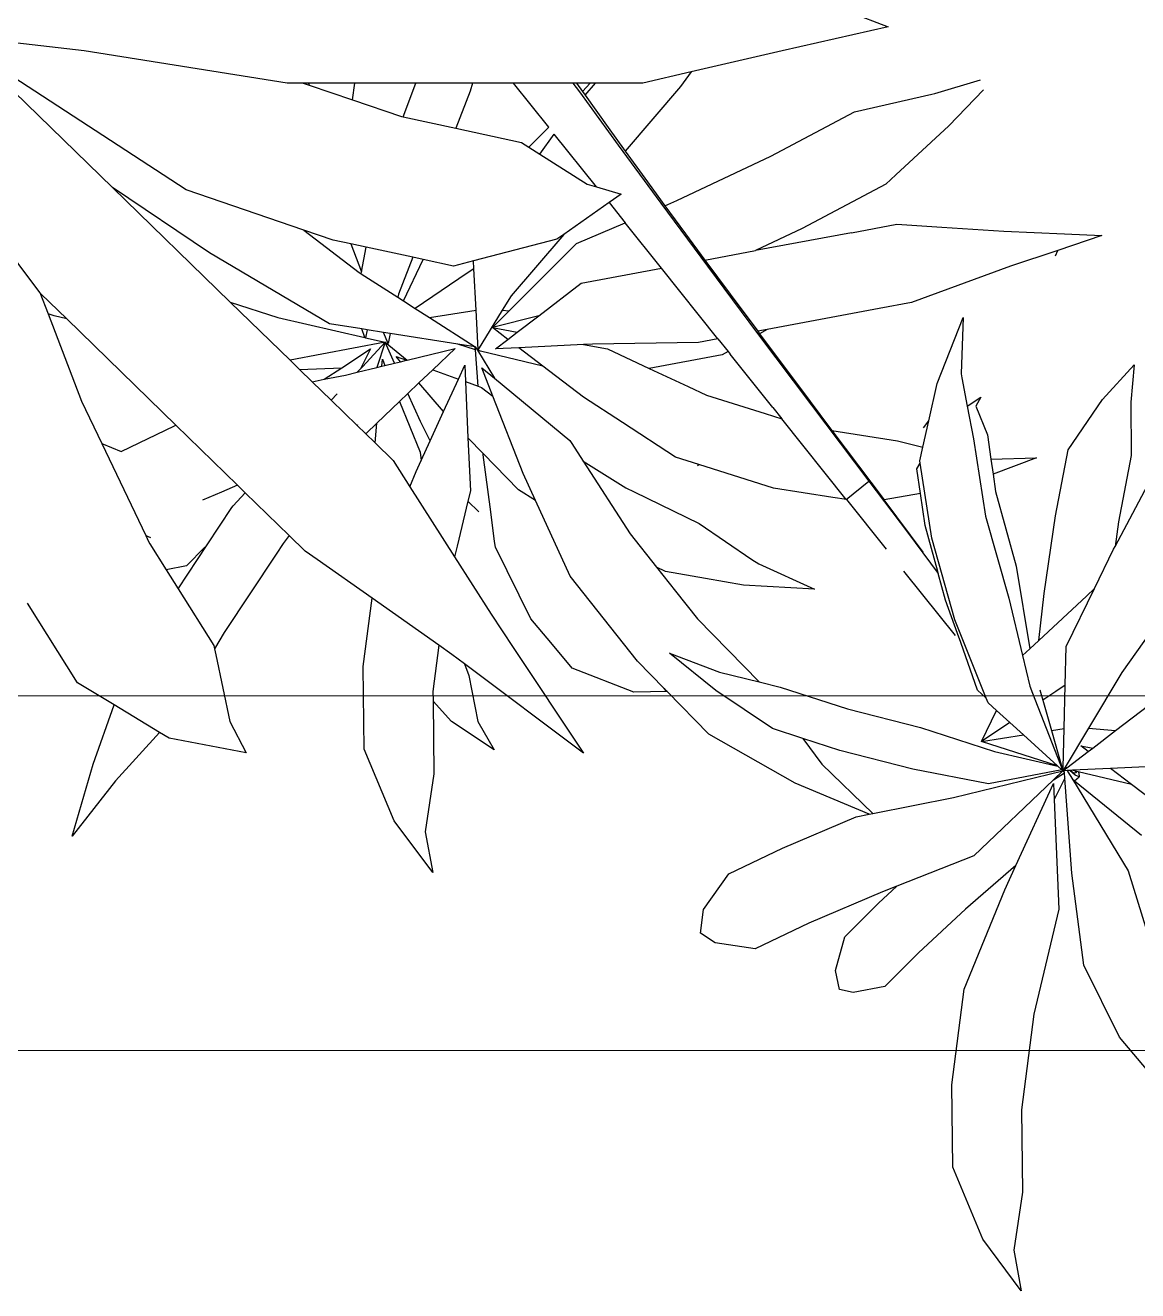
# Model space of a CAD drawing. Header units: metres. Extents: x -22 to 564, y 0 to 143.
# Drawn here: x 236.4116 to 236.5685, y 39.7276 to 39.906 of the extents above; entities that cross this region are included whole.
import ezdxf

# ---------------------------------------------------------------- set-up
doc = ezdxf.new("R2010")
doc.units = ezdxf.units.M
doc.layers.add('XREF 2N NEURO-ONCOLOGIA$0$MUROS BAJOS', color=2, linetype='Continuous')
doc.layers.add('XREF 2N NEURO-ONCOLOGIA$0$VEGETACION', color=95, linetype='Continuous')

# ---------------------------------------------------------------- blocks, each defined once
blk = doc.blocks.new('XREF 2N NEURO-ONCOLOGIA$0$PLANTA CIRCULAR-02')
at = {"color": 72}
for p, q in [((0.2013890418260757, 0.2273417944819727), (0.2214030004920744, 0.2132002243617919)), ((0.2593158248288034, 0.2264805127125484), (0.2510818288329091, 0.2157029925408622)), ((0.1880458887503806, 0.2113713272277309), (0.165849975180123, 0.2231474342153845)), ((0.2462260190323775, 0.2233257098332544), (0.2468636820481009, 0.2101818382819616)), ((0.3310885271888111, 0.2234832087838114), (0.3180429224580905, 0.212542126266392)), ((0.2368373994195281, 0.2114759135015092), (0.2300751190101948, 0.2203104930686237)), ((0.2501257025410837, 0.2006073451241903), (0.2645668345363532, 0.2183558742652565)), ((0.2739774869021687, 0.2148253307744952), (0.2899686613796177, 0.2197685909734801)), ((0.1398800181335815, 0.2163983263596734), (0.1497604723965367, 0.2155343248746178)), ((0.1490665851663664, 0.2080943989386341), (0.1398800181335815, 0.2163983263596734)), ((0.1497604723965367, 0.2155343248746178), (0.1639590949975371, 0.2156879583203661)), ((0.1639590949975371, 0.2156879583203661), (0.1815031946998573, 0.2123314385903896)), ((0.2510818288329091, 0.2157029925408622), (0.2468636820481009, 0.2101818382819616)), ((0.2510818288329091, 0.2157029925408622), (0.2477282124536515, 0.2016322527049041)), ((0.2496995792831598, 0.20008362848872), (0.2739774869021687, 0.2148253307744952)), ((0.1815031946998573, 0.2123314385903896), (0.1880458887503806, 0.2113713272277309)), ((0.1887909899510447, 0.210976011602277), (0.1880458887503806, 0.2113713272277309)), ((0.2214030004920744, 0.2132002243617919), (0.2361707790385594, 0.2043516240605001)), ((0.2361707790385594, 0.2043516240605001), (0.2368373994195281, 0.2114759135015092)), ((0.2414502145201709, 0.2054495023549734), (0.2368373994195281, 0.2114759135015092)), ((0.3180429224580905, 0.212542126266392), (0.2990322202697513, 0.2031429281671819)), ((0.1624008745917536, 0.1989805685503896), (0.1490665851663664, 0.2080943989386341)), ((0.1991868052905516, 0.2059026629006553), (0.1887909899510447, 0.210976011602277)), ((0.2468636820481009, 0.2101818382819616), (0.2473545221659918, 0.2000643635302808)), ((0.1052299575996187, 0.1979691624593656), (0.1056769285168286, 0.2078393354950734)), ((0.1056769285168286, 0.2078393354950734), (0.1095695138444483, 0.1961716594080798)), ((0.2145308191973356, 0.1984145024736676), (0.1991868052905516, 0.2059026629006553)), ((0.2012420913636532, 0.2038441356656762), (0.1991868052905516, 0.2059026629006553)), ((0.2408711741639706, 0.2023382135543628), (0.2414502145201709, 0.2054495023549734)), ((0.2423500464400661, 0.204273917165942), (0.2414502145201709, 0.2054495023549734)), ((0.2129187338088343, 0.1912117784107465), (0.2012420913636532, 0.2038441356656762)), ((0.2361707790385594, 0.2043516240605001), (0.2465179944031206, 0.1981517496038236)), ((0.2423500464400661, 0.204273917165942), (0.2408711741639706, 0.2023382135543628)), ((0.2466985945455633, 0.1985927575697914), (0.2423500464400661, 0.204273917165942)), ((0.2477282124536515, 0.2016322527049041), (0.2475589574949026, 0.2009221111081345)), ((0.2477282124536515, 0.2016322527049041), (0.2480911353282238, 0.2018156823961661)), ((0.2480911353282238, 0.2018156823961661), (0.2490791886609855, 0.2018896935783303)), ((0.2490791886609855, 0.2018896935783303), (0.2486026663029293, 0.2008001950860674)), ((0.2501257025410837, 0.2006073451241903), (0.2490791886609855, 0.2018896935783303)), ((0.2990322202697513, 0.2031429281671819), (0.2746122854090771, 0.1999197234052801)), ((0.1045022866744318, 0.1819004705865055), (0.1052299575996187, 0.1979691624593656)), ((0.179944974294088, 0.1956240488204131), (0.1624008745917536, 0.1989805685503896)), ((0.2248347571928662, 0.1981529485796116), (0.2145308191973356, 0.1984145024736676)), ((0.2362374095002337, 0.1978635050566737), (0.2248347571928662, 0.1981529485796116)), ((0.2248347571928662, 0.1981529485796116), (0.2264701033485323, 0.1956942270619848)), ((0.2466379175878899, 0.1975994998392849), (0.2362374095002337, 0.1978635050566737)), ((0.236768964713761, 0.1945289948367801), (0.2362374095002337, 0.1978635050566737)), ((0.2465179944031206, 0.1981517496038236), (0.2468365684651559, 0.1983451898315493)), ((0.2465179944031206, 0.1981517496038236), (0.2469669963618912, 0.1978827153103282)), ((0.2466985945455633, 0.1985927575697914), (0.2466639152700907, 0.1985525530273904)), ((0.2468365684651559, 0.1983451898315493), (0.2466639152700907, 0.1985525530273904)), ((0.2472069117380471, 0.1979003931708334), (0.2466985945455633, 0.1985927575697914)), ((0.2472069117380471, 0.1979003931708334), (0.2468365684651559, 0.1983451898315493)), ((0.2472069117380471, 0.1979003931708334), (0.2469669963618912, 0.1978827153103282)), ((0.2469669963618912, 0.1978827153103282), (0.2470406137376671, 0.1978386050379939)), ((0.2471345818030244, 0.1978694019205349), (0.2470406137376671, 0.1978386050379939)), ((0.2470406137376671, 0.1978386050379939), (0.2471531042229316, 0.1977712026633824)), ((0.2472069117380471, 0.1979003931708334), (0.2471345818030244, 0.1978694019205349)), ((0.2471345818030244, 0.1978694019205349), (0.2471531042229316, 0.1977712026633824)), ((0.2474751338054943, 0.1975782480458505), (0.2472069117380471, 0.1979003931708334)), ((0.2475589574949026, 0.2009221111081345), (0.2473545221659918, 0.2000643635302808)), ((0.2473545221659918, 0.2000643635302808), (0.2473828681530961, 0.1994800799755438)), ((0.248094386283185, 0.2003980152886271), (0.2473828681530961, 0.1994800799755438)), ((0.2473828681530961, 0.1994800799755438), (0.2473871868901938, 0.1993910597183728)), ((0.2486026663029293, 0.2008001950860674), (0.2473871868901938, 0.1993910597183728)), ((0.2473871868901938, 0.1993910597183728), (0.2474207183899182, 0.1986998894381315)), ((0.2474207183899182, 0.1986998894381315), (0.247743822599233, 0.1988960804005373)), ((0.2474207183899182, 0.1986998894381315), (0.2474586054971581, 0.197918938906561)), ((0.2479441683835546, 0.197954716992605), (0.2474586054971581, 0.197918938906561)), ((0.2474586054971581, 0.197918938906561), (0.2474751338054943, 0.1975782480458505)), ((0.2479441683835546, 0.197954716992605), (0.2474751338054943, 0.1975782480458505)), ((0.2475589574949026, 0.2009221111081345), (0.2480609931466802, 0.2010828169036856)), ((0.247743822599233, 0.1988960804005373), (0.2496995792831598, 0.20008362848872)), ((0.2479831858152153, 0.1979575919426182), (0.2479441683835546, 0.197954716992605)), ((0.2494241924522385, 0.1980637706908084), (0.2479831858152153, 0.1979575919426182)), ((0.2499030206254673, 0.1950344479568571), (0.2479831858152153, 0.1979575919426182)), ((0.2480609931466802, 0.2010828169036856), (0.248094386283185, 0.2003980152886271)), ((0.2746122854090771, 0.1999197234052801), (0.2494241924522385, 0.1980637706908084)), ((0.2494241924522385, 0.1980637706908084), (0.2550827223342083, 0.195213421225823)), ((0.2496995792831598, 0.20008362848872), (0.2501257025410837, 0.2006073451241903)), ((0.1095695138444483, 0.1961716594080798), (0.1137544273637729, 0.1836277557332693)), ((0.1110581247384346, 0.1955550565866915), (0.1095695138444483, 0.1961716594080798)), ((0.2005007157029723, 0.192607584846705), (0.179944974294088, 0.1956240488204131)), ((0.2264701033485323, 0.1956942270619848), (0.2287862294278824, 0.192255410235326)), ((0.2268788212409731, 0.1895363656214002), (0.2474751338054943, 0.1975782480458505)), ((0.2287862294278824, 0.192255410235326), (0.236768964713761, 0.1945289948367801)), ((0.236768964713761, 0.1945289948367801), (0.246546267228581, 0.1973136950235457)), ((0.2461689531155144, 0.1961370690792492), (0.2379569896054789, 0.1870763708344043)), ((0.2461689531155144, 0.1961370690792492), (0.2397189675594689, 0.1760232697730402)), ((0.2423861432337446, 0.1793886632420509), (0.2462778434902333, 0.1962572136495382)), ((0.2462778434902333, 0.1962572136495382), (0.2461689531155144, 0.1961370690792492)), ((0.2472387041253228, 0.1973173825432752), (0.2462778434902333, 0.1962572136495382)), ((0.2466379175878899, 0.1975994998392849), (0.246546267228581, 0.1973136950235457)), ((0.246546267228581, 0.1973136950235457), (0.2472040618885387, 0.1975010433141122)), ((0.247188125296617, 0.1975855334345127), (0.2466379175878899, 0.1975994998392849)), ((0.2471531042229316, 0.1977712026633824), (0.2474751338054943, 0.1975782480458505)), ((0.2474751338054943, 0.1975782480458505), (0.247188125296617, 0.1975855334345127)), ((0.247188125296617, 0.1975855334345127), (0.2472040618885387, 0.1975010433141122)), ((0.2472040618885387, 0.1975010433141122), (0.2474751338054943, 0.1975782480458505)), ((0.2474751338054943, 0.1975782480458505), (0.2472387041253228, 0.1973173825432752)), ((0.2472387041253228, 0.1973173825432752), (0.2509193050910028, 0.1778041503355823)), ((0.2474751338054943, 0.1975782480458505), (0.2499030206254673, 0.1950344479568571)), ((0.2545506393085475, 0.1685439526762096), (0.2474751338054943, 0.1975782480458505)), ((0.2499030206254673, 0.1950344479568571), (0.2700187889681729, 0.1739583035174519)), ((0.2508638265624228, 0.1950258185294231), (0.2550827223342083, 0.195213421225823)), ((0.2725399314201127, 0.1851076294699467), (0.2508638265624228, 0.1950258185294231)), ((0.2550827223342083, 0.195213421225823), (0.2841276533141865, 0.1965049694562708)), ((0.2841276533141865, 0.1965049694562708), (0.3119486977157351, 0.1898444431688944)), ((0.2129187338088343, 0.1912117784107465), (0.2005007157029723, 0.192607584846705)), ((0.215121367953742, 0.1888288621271457), (0.2129187338088343, 0.1912117784107465)), ((0.2260522050137155, 0.1914767252876928), (0.2287862294278824, 0.192255410235326)), ((0.1645955643399191, 0.1905343967350816), (0.1688656129225734, 0.1790579825729139)), ((0.1648666482664112, 0.1784740353022087), (0.1645955643399191, 0.1905343967350816)), ((0.1932669609845732, 0.1851730476572797), (0.215121367953742, 0.1888288621271457)), ((0.2169393390596781, 0.18686209294696), (0.215121367953742, 0.1888288621271457)), ((0.2169393390596781, 0.18686209294696), (0.2250252189176507, 0.1888126218978954)), ((0.2250252189176507, 0.1888126218978954), (0.2268788212409731, 0.1895363656214002)), ((0.3119486977157351, 0.1898444431688944), (0.3372880189583043, 0.1865867729920794)), ((0.1734773214052865, 0.1797314055244357), (0.1932669609845732, 0.1851730476572797)), ((0.2017289134619915, 0.1831929343636673), (0.2169393390596781, 0.18686209294696)), ((0.2379569896054789, 0.1870763708344043), (0.2346970288467958, 0.1834794818944587)), ((0.2397189675594689, 0.1760232697730402), (0.2379569896054789, 0.1870763708344043)), ((0.2789897089102595, 0.1821564482979241), (0.2725399314201127, 0.1851076294699467)), ((0.2725399314201127, 0.1851076294699467), (0.28417783862389, 0.1717772079103597)), ((0.3372880189583043, 0.1865867729920794), (0.3591623532484363, 0.1868583691443675)), ((0.3591623532484363, 0.1868583691443675), (0.3745282498051523, 0.1845198085490196)), ((0.3852475939766577, 0.186526585147341), (0.3715849473010309, 0.1763001714849111)), ((0.3745282498051523, 0.1845198085490196), (0.3852475939766577, 0.186526585147341)), ((0.103425315653368, 0.1654579051208671), (0.1045022866744318, 0.1819004705865055)), ((0.1137544273637729, 0.1836277557332693), (0.1234230901286537, 0.1574404560095886)), ((0.1800494819271137, 0.1770853832989019), (0.2017289134619915, 0.1831929343636673)), ((0.2346970288467958, 0.1834794818944587), (0.2314845738350897, 0.1799350085842022)), ((0.2346970288467958, 0.1834794818944587), (0.2397189675594689, 0.1760232697730402)), ((0.3053391020597331, 0.1713861034784898), (0.2789897089102595, 0.1821564482979241)), ((0.1584706073914219, 0.1775400559016802), (0.1648666482664112, 0.1784740353022087)), ((0.1648666482664112, 0.1784740353022087), (0.1688656129225734, 0.1790579825729139)), ((0.1688656129225734, 0.1790579825729139), (0.1734773214052865, 0.1797314055244357)), ((0.2295037197612828, 0.1777494264140031), (0.2282675669181486, 0.1772559153046629)), ((0.2314845738350897, 0.1799350085842022), (0.2295037197612828, 0.1777494264140031)), ((0.2397189675594689, 0.1760232697730402), (0.2314845738350897, 0.1799350085842022)), ((0.236039075806687, 0.1598101230703861), (0.2423861432337446, 0.1793886632420509)), ((0.2509193050910028, 0.1778041503355823), (0.2470163743349474, 0.1577717612665097)), ((0.0679989700413444, 0.1636597580998753), (0.0644272448327428, 0.1756919343429359)), ((0.0670034462101086, 0.1765032058852469), (0.07653787987015899, 0.1673561726104253)), ((0.1484346118343325, 0.1758525380328066), (0.1508384722692142, 0.1745214281818335)), ((0.1508482719286803, 0.172223583868643), (0.1484346118343325, 0.1758525380328066)), ((0.1508384722692142, 0.1745214281818335), (0.1584706073914219, 0.1775400559016802)), ((0.1595454020749543, 0.1738957745349907), (0.1800494819271137, 0.1770853832989019)), ((0.2282675669181486, 0.1772559153046629), (0.2074901824431805, 0.1689609296818304)), ((0.2260960932850935, 0.1749584140142204), (0.2135093719693941, 0.1704741983170876)), ((0.2282675669181486, 0.1772559153046629), (0.2260960932850935, 0.1749584140142204)), ((0.3715849473010309, 0.1763001714849111), (0.3525527575924343, 0.1684000294539629)), ((0.1274086166296513, 0.1711158326718518), (0.1422950797455797, 0.1705790680461305)), ((0.1448606160206935, 0.1642414496502482), (0.1274086166296513, 0.1711158326718518)), ((0.1433445106461306, 0.1707808413354073), (0.1508482719286803, 0.172223583868643)), ((0.1508482719286803, 0.172223583868643), (0.1595454020749543, 0.1738957745349907)), ((0.2700187889681729, 0.1739583035174519), (0.27805011984141, 0.1535925753640228)), ((0.28417783862389, 0.1717772079103597), (0.2957087490867138, 0.1592649931012247)), ((0.3306784233023023, 0.1681284333016748), (0.3053391020597331, 0.1713861034784898)), ((0.1422950797455797, 0.1705790680461305), (0.1433445106461306, 0.1707808413354073)), ((0.2074901824431805, 0.1689609296818304), (0.1858107509083027, 0.1628533786170578)), ((0.2008128721623734, 0.1603305658610807), (0.2116350406788285, 0.168978682918727)), ((0.2111148562738663, 0.1696211147697824), (0.202291442793566, 0.1664776361594065)), ((0.2135093719693941, 0.1704741983170876), (0.2111148562738663, 0.1696211147697824)), ((0.2587951558607244, 0.1471608245804887), (0.2545506393085475, 0.1685439526762096)), ((0.3525527575924343, 0.1684000294539629), (0.3306784233023023, 0.1681284333016748)), ((0.07653787987015899, 0.1673561726104253), (0.0895846311254189, 0.1532594486780852)), ((0.1026461197618005, 0.1535615966715724), (0.103425315653368, 0.1654579051208671)), ((0.194635716770648, 0.1643725083162764), (0.1825018032142793, 0.1610359940265624)), ((0.1842597736035287, 0.1563334394582441), (0.1952324339886502, 0.1645365902108367)), ((0.1952324339886502, 0.1645365902108367), (0.194635716770648, 0.1643725083162764)), ((0.202291442793566, 0.1664776361594065), (0.1952324339886502, 0.1645365902108367)), ((0.0681847394216959, 0.16284444751048), (0.0679989700413444, 0.1636597580998753)), ((0.07286446886099901, 0.1423059014906087), (0.0681847394216959, 0.16284444751048)), ((0.1547532977826052, 0.1620265710654962), (0.1448606160206935, 0.1642414496502482)), ((0.1617346602958491, 0.1604635095322209), (0.1547532977826052, 0.1620265710654962)), ((0.1858107509083027, 0.1628533786170578), (0.165922312573926, 0.159759538870567)), ((0.1825018032142793, 0.1610359940265624), (0.1740303074251841, 0.1597989471231287)), ((0.1605009356612896, 0.1555131258417148), (0.1617346602958491, 0.1604635095322209)), ((0.1653066710561433, 0.1596637698531467), (0.1617346602958491, 0.1604635095322209)), ((0.165922312573926, 0.159759538870567), (0.1653066710561433, 0.1596637698531467)), ((0.1674950892004148, 0.158844644403807), (0.165922312573926, 0.159759538870567)), ((0.1740303074251841, 0.1597989471231287), (0.1674950892004148, 0.158844644403807)), ((0.1740303074251841, 0.1597989471231287), (0.1756953066214919, 0.1501664791437136)), ((0.1895334806804669, 0.1605706663973052), (0.1756953066214919, 0.1501664791437136)), ((0.194587610511789, 0.1553479501200101), (0.2008128721623734, 0.1603305658610807)), ((0.2310925888607045, 0.1404979471575487), (0.236039075806687, 0.1598101230703861)), ((0.2470163743349474, 0.1577717612665097), (0.242069887388979, 0.1384595853536723)), ((0.2957087490867138, 0.1592649931012247), (0.3046404489877688, 0.1503986505239254)), ((0.1234230901286537, 0.1574404560095886), (0.1250188320769041, 0.1488886172037169)), ((0.1600609619220421, 0.1537477085338068), (0.1605009356612896, 0.1555131258417148)), ((0.1707582094807378, 0.1461553880990465), (0.1842597736035287, 0.1563334394582441)), ((0.039568464767541, 0.1231805717692467), (0.0503012264136515, 0.1512584545683069)), ((0.0503012264136515, 0.1512584545683069), (0.0566811840993893, 0.1231805717692467)), ((0.0895846311254189, 0.1532594486780852), (0.0920397800063313, 0.1506067150350674)), ((0.1048945850996574, 0.1415117078089381), (0.1026461197618005, 0.1535615966715724)), ((0.1572933824070617, 0.1363142558055372), (0.1600609619220421, 0.1537477085338068)), ((0.27805011984141, 0.1535925753640228), (0.2795593908043799, 0.1497653887337265)), ((0.2825813859204516, 0.1486756891631487), (0.27805011984141, 0.1535925753640228)), ((0.0920397800063313, 0.1506067150350674), (0.1037791285079948, 0.128436858154366)), ((0.1250188320769041, 0.1488886172037169), (0.1305649356673086, 0.1191757310767016)), ((0.1572933824070617, 0.1363142558055372), (0.1756953066214919, 0.1501664791437136)), ((0.1756340436006809, 0.1401976806664038), (0.1887703810599248, 0.1507061172625583)), ((0.2795593908043799, 0.1497653887337265), (0.2878913133545495, 0.130196279699696)), ((0.2915130858215065, 0.1398093465858423), (0.2825813859204516, 0.1486756891631487)), ((0.3046404489877688, 0.1503986505239254), (0.3062675604853239, 0.1420061693310188)), ((0.1506146580046277, 0.1309519617738886), (0.1707582094807378, 0.1461553880990465)), ((0.1755778232325582, 0.1401527404294072), (0.1707582094807378, 0.1461553880990465)), ((0.2457641105792732, 0.1337127929269073), (0.2587951558607244, 0.1471608245804887)), ((0.2589906538900379, 0.1461759398824185), (0.2507675776869007, 0.126634403562349)), ((0.2589906538900379, 0.1461759398824185), (0.2587951558607244, 0.1471608245804887)), ((0.2596607296358542, 0.1428002160913522), (0.2589906538900379, 0.1461759398824185)), ((0.0846038173626624, 0.1201360446099073), (0.07286446886099901, 0.1423059014906087)), ((0.1048945850996574, 0.1415117078089381), (0.1096462692204625, 0.1160555221403356)), ((0.2679926521860239, 0.1232311070573289), (0.2596607296358542, 0.1428002160913522)), ((0.3062675604853239, 0.1420061693310188), (0.3054090772873934, 0.1383514253237905)), ((0.1755778232325582, 0.1401527404294072), (0.1542575284695999, 0.1231101353001165)), ((0.1756340436006809, 0.1401976806664038), (0.1750544361110968, 0.1365466347918769)), ((0.2252944885741073, 0.1226553716148615), (0.2310925888607045, 0.1404979471575487)), ((0.242069887388979, 0.1384595853536723), (0.2388892461541729, 0.1286717533568549)), ((0.30042184723888, 0.137290672889165), (0.2915130858215065, 0.1398093465858423)), ((0.3054090772873934, 0.1383514253237905), (0.30042184723888, 0.137290672889165)), ((0.1458517696418937, 0.1277481101635729), (0.1568541853091574, 0.1359836460161006)), ((0.1568541853091574, 0.1359836460161006), (0.1572933824070617, 0.1363142558055372)), ((0.1750544361110968, 0.1365466347918769), (0.1725694049174393, 0.1208930018579011)), ((0.1316019119972793, 0.116665740691495), (0.1506146580046277, 0.1309519617738886)), ((0.192660046776723, 0.116934331251116), (0.1993858539341744, 0.1316942741006528)), ((0.1993858539341744, 0.1316942741006528), (0.1983304550184357, 0.1129424684037801)), ((0.2388892461541729, 0.1286717533568549), (0.2457641105792732, 0.1337127929269073)), ((0.1037791285079948, 0.128436858154366), (0.1096462692204625, 0.1160555221403356)), ((0.1384307280811754, 0.1221933069562695), (0.1458517696418937, 0.1277481101635729)), ((0.2388892461541729, 0.1286717533568549), (0.2362717871023676, 0.1206170098109851)), ((0.2878913133545495, 0.130196279699696), (0.294691245757491, 0.1160103336293687)), ((0.2507675776869007, 0.126634403562349), (0.2378045974201086, 0.1037420606359589)), ((0.0566811840993893, 0.1231805717692467), (0.0622720253835496, 0.0990616334501127)), ((0.1316897786361579, 0.1171800129543357), (0.1384307280811754, 0.1221933069562695)), ((0.1512532607806065, 0.1207087498604267), (0.1542575284695999, 0.1231101353001165)), ((0.1528417037826841, 0.1186386506368038), (0.1542575284695999, 0.1231101353001165)), ((0.1725694049174393, 0.1208930018579011), (0.1663014816835755, 0.1010975265635565)), ((0.2239069614534657, 0.1170313271624863), (0.2252944885741073, 0.1226553716148615)), ((0.2747925845889654, 0.1090451609870016), (0.2679926521860239, 0.1232311070573289)), ((0.0963945369604744, 0.0952542719812684), (0.0846038173626624, 0.1201360446099073)), ((0.1305649356673086, 0.1191757310767016), (0.1310294119933246, 0.1166888933937216)), ((0.1512532607806065, 0.1207087498604267), (0.1371094688952184, 0.1094032758399805)), ((0.1479197427254633, 0.1030940188867291), (0.1528417037826841, 0.1186386506368038)), ((0.2362717871023676, 0.1206170098109851), (0.2262021737048059, 0.1056132107784293)), ((0.1121421423929121, 0.1026924482666871), (0.1096462692204625, 0.1160555221403356)), ((0.113744683623608, 0.1033516459528982), (0.1316019119972793, 0.116665740691495)), ((0.1211959790537946, 0.1093756965248787), (0.1310294119933246, 0.1166888933937216)), ((0.1310294119933246, 0.1166888933937216), (0.1316897786361579, 0.1171800129543357)), ((0.1819706838125654, 0.1011752688567284), (0.1914604880610966, 0.1151658516224856)), ((0.1914604880610966, 0.1151658516224856), (0.192660046776723, 0.116934331251116)), ((0.2072103804864867, 0.100682341654597), (0.2239069614534657, 0.1170313271624863)), ((0.2213139003627731, 0.106520908573259), (0.2239069614534657, 0.1170313271624863)), ((0.294691245757491, 0.1160103336293687), (0.2930881976606514, 0.1054453129279054)), ((0.1983304550184357, 0.1129424684037801), (0.196570152223245, 0.102878242044973)), ((0.1121421423929121, 0.1026924482666871), (0.1211959790537946, 0.1093756965248787)), ((0.1330031811840371, 0.1061211995717812), (0.1363948848424172, 0.1088321226411963)), ((0.1363948848424172, 0.1088321226411963), (0.1371094688952184, 0.1094032758399805)), ((0.1363948848424172, 0.1088321226411963), (0.1372662379085341, 0.1072861512005758)), ((0.2842271746428651, 0.1023436693256414), (0.2747925845889654, 0.1090451609870016)), ((0.1330031811840371, 0.1061211995717812), (0.1142955469915279, 0.0911688340561625)), ((0.1330031811840371, 0.1061211995717812), (0.1339605159015775, 0.1009955647064302)), ((0.1372662379085341, 0.1072861512005758), (0.1408770906250965, 0.0879534924658643)), ((0.2163342993481763, 0.0932723168254128), (0.2213139003627731, 0.106520908573259)), ((0.2262021737048059, 0.1056132107784293), (0.2163342993481763, 0.0932723168254128)), ((0.2930881976606514, 0.1054453129279054), (0.2905447850244513, 0.1015015638107997)), ((0.0971014614420796, 0.0910170392842318), (0.113744683623608, 0.1033516459528982)), ((0.1051888301332156, 0.0975597389204879), (0.1121421423929121, 0.1026924482666871)), ((0.1339605159015775, 0.1009955647064302), (0.1344203859823096, 0.0729282534984392)), ((0.1456669670174193, 0.0982509271590857), (0.1479197427254633, 0.1030940188867291)), ((0.1663014816835755, 0.1010975265635565), (0.1643470818505364, 0.0949251035508709)), ((0.1665880114846061, 0.1007241136567813), (0.1663014816835755, 0.1010975265635565)), ((0.1735509069976331, 0.0839141968758668), (0.1819706838125654, 0.1011752688567284)), ((0.196570152223245, 0.102878242044973), (0.1947043751778494, 0.0922109849280233)), ((0.1998835273134034, 0.0948790469650831), (0.2072103804864867, 0.100682341654597)), ((0.2378045974201086, 0.1037420606359589), (0.2264880953195814, 0.0926611495675545)), ((0.2905447850244513, 0.1015015638107997), (0.2842271746428651, 0.1023436693256414)), ((0.0622720253835496, 0.0990616334501127), (0.0652375437653206, 0.0862683611500543)), ((0.0622720253835496, 0.0990616334501127), (0.0661709179936168, 0.0961909989952972)), ((0.0977392765933871, 0.0921089636077639), (0.1051888301332156, 0.0975597389204879)), ((0.1408770906250965, 0.0879534924658643), (0.1456669670174193, 0.0982509271590857)), ((0.0661709179936168, 0.0961909989952972), (0.0832957620580715, 0.0815958846719838)), ((0.0977392765933871, 0.0921089636077639), (0.0963945369604744, 0.0952542719812684)), ((0.1643470818505364, 0.0949251035508709), (0.1552171772085984, 0.0808693737877917)), ((0.193564372782717, 0.0898739083245488), (0.1998835273134034, 0.0948790469650831)), ((0.08170373396689, 0.0796973215762122), (0.0971014614420796, 0.0910170392842318)), ((0.0904454030253135, 0.0867720980135403), (0.0977392765933871, 0.0921089636077639)), ((0.1142955469915279, 0.0911688340561625), (0.1022553371010417, 0.0815460244466024)), ((0.118269485960127, 0.0699130367338157), (0.1142955469915279, 0.0911688340561625)), ((0.1947043751778494, 0.0922109849280233), (0.193564372782717, 0.0898739083245488)), ((0.2256700839460279, 0.0918601678505056), (0.2184463626572182, 0.0847868326031716)), ((0.2262852453614386, 0.0924625226131752), (0.2256700839460279, 0.0918601678505056)), ((0.2256700839460279, 0.0918601678505056), (0.226284298588439, 0.0923708504543228)), ((0.226284298588439, 0.0923708504543228), (0.2262852453614386, 0.0924625226131752)), ((0.2264880953195814, 0.0926611495675545), (0.2262852453614386, 0.0924625226131752)), ((0.2264880953195814, 0.0926611495675545), (0.2266479467496651, 0.0838320831874384)), ((0.1357130506981718, 0.0768516686305034), (0.1408770906250965, 0.0879534924658643)), ((0.184709799256936, 0.0828605700869574), (0.193564372782717, 0.0898739083245488)), ((0.0652375437653206, 0.0862683611500543), (0.0652375437653206, 0.0737136327218409)), ((0.0832957620580715, 0.0815958846719838), (0.0904454030253135, 0.0867720980135403)), ((0.1724682771464643, 0.0816947375956261), (0.1735509069976331, 0.0839141968758668)), ((0.2184463626572182, 0.0847868326031716), (0.1959457814276675, 0.06696506103553901)), ((0.2266479467496651, 0.0838320831874384), (0.2202554835412513, 0.0675042889905555)), ((0.0769989677233696, 0.0770371171767081), (0.0832957620580715, 0.0815958846719838)), ((0.0927728638520193, 0.0739679065788721), (0.0946827672299975, 0.0805025938283706)), ((0.0946827672299975, 0.0805025938283706), (0.0969309366358573, 0.0772909179218502)), ((0.0969309366358573, 0.0772909179218502), (0.1022553371010417, 0.0815460244466024)), ((0.1077791020732093, 0.0686260927400255), (0.1022553371010417, 0.0815460244466024)), ((0.1552171772085984, 0.0808693737877917), (0.1484827811812437, 0.0705015929192925)), ((0.1653985616854214, 0.0703890509713574), (0.184709799256936, 0.0828605700869574)), ((0.1653985616854214, 0.0703890509713574), (0.1724682771464643, 0.0816947375956261)), ((0.0675862476844458, 0.0694180368851534), (0.08170373396689, 0.0796973215762122)), ((0.0969309366358573, 0.0772909179218502), (0.1053510936837654, 0.0652621021887612)), ((0.0684804653094204, 0.0709497645955395), (0.0769989677233696, 0.0770371171767081)), ((0.0927728638520193, 0.0739679065788721), (0.0787750941280905, 0.0627819982949163)), ((0.0920492819952443, 0.07149218912218201), (0.0927728638520193, 0.0739679065788721)), ((0.1345366923014524, 0.0705308817181063), (0.1357130506981718, 0.0768516686305034)), ((0.0652375437653206, 0.0737136327218409), (0.0652375437653206, 0.0722567274419817)), ((0.0684804653094204, 0.0709497645955395), (0.0652375437653206, 0.0737136327218409)), ((0.0652375437653206, 0.0722567274419817), (0.0652375437653206, 0.0686323611515221)), ((0.0674598964293409, 0.0702204623890666), (0.0652375437653206, 0.0722567274419817)), ((0.0674598964293409, 0.0702204623890666), (0.0684804653094204, 0.0709497645955395)), ((0.0840742392891514, 0.0589533033706218), (0.0920492819952443, 0.07149218912218201)), ((0.1344203859823096, 0.0729282534984392), (0.1345366923014524, 0.0705308817181063)), ((0.1345366923014524, 0.0705308817181063), (0.1353707328708822, 0.0533391647097474)), ((0.1484827811812437, 0.0705015929192925), (0.1402487851853493, 0.0597240727476063)), ((0.2148054286921308, 0.0518839668435405), (0.2428102015196316, 0.0705006688733718)), ((0.2428102015196316, 0.0705006688733718), (0.2191771803140199, 0.0390077221610668)), ((0.0652375437653206, 0.0686323611515221), (0.0674598964293409, 0.0702204623890666)), ((0.0652375437653206, 0.0677277447380647), (0.0675862476844458, 0.0694180368851534)), ((0.0652375437653206, 0.0686323611515221), (0.0652375437653206, 0.0677277447380647)), ((0.0652375437653206, 0.0677277447380647), (0.0652375437653206, 0.0519649727992331)), ((0.1255677777181745, 0.0508312071412007), (0.1077791020732093, 0.0686260927400255)), ((0.1268916275490852, 0.0586486419889312), (0.118269485960127, 0.0699130367338157)), ((0.1599399812483568, 0.0668638087380344), (0.1607908576410608, 0.0674133188953903)), ((0.1607908576410608, 0.0674133188953903), (0.1653985616854214, 0.0703890509713574)), ((0.2202554835412513, 0.0675042889905555), (0.213495385513994, 0.0618347327017759)), ((0.1053510936837654, 0.0652621021887612), (0.106627364809043, 0.0634388547001521)), ((0.1053510936837654, 0.0652621021887612), (0.1060028472165868, 0.0647912025686992)), ((0.1060028472165868, 0.0647912025686992), (0.1215860567563425, 0.0513254227203817)), ((0.1434478871463796, 0.0468865349178174), (0.1599399812483568, 0.0668638087380344)), ((0.1959457814276675, 0.06696506103553901), (0.1758590271083023, 0.0577894891771678)), ((0.0769621757445407, 0.0613332934023632), (0.0652375437653206, 0.0519649727992331)), ((0.08223135694980499, 0.0560558027605254), (0.0769621757445407, 0.0613332934023632)), ((0.0840742392891514, 0.0589533033706218), (0.0787750941280905, 0.0627819982949163)), ((0.106627364809043, 0.0634388547001521), (0.1123443487950482, 0.0413734666186301)), ((0.213495385513994, 0.0618347327017759), (0.2072098788105308, 0.0565632064731361)), ((0.08223135694980499, 0.0560558027605254), (0.0840742392891514, 0.0589533033706218)), ((0.1312625394947986, 0.0529382651592627), (0.1268916275490852, 0.0586486419889312)), ((0.1268916275490852, 0.0586486419889312), (0.1300381305164109, 0.0463592937611068)), ((0.1402487851853493, 0.0597240727476063), (0.1353707328708822, 0.0533391647097474)), ((0.1402487851853493, 0.0597240727476063), (0.1363078026902116, 0.0431889258745102)), ((0.1758590271083023, 0.0577894891771678), (0.1686742298652746, 0.0545074943688917)), ((0.1758590271083023, 0.0577894891771678), (0.1730271693187433, 0.0532608632501877)), ((0.0772326025233667, 0.0367096712107653), (0.0809931918320928, 0.0541090782695477)), ((0.0809931918320928, 0.0541090782695477), (0.08223135694980499, 0.0560558027605254)), ((0.1686742298652746, 0.0545074943688917), (0.1482241202497647, 0.0465215792929854)), ((0.2072098788105308, 0.0565632064731361), (0.1881991766221915, 0.04716400837392599)), ((0.0652375437653206, 0.0519649727992331), (0.0652375437653206, 0.0411055943935921)), ((0.1215860567563425, 0.0513254227203817), (0.1253950501577918, 0.0489852372762627)), ((0.1253950501577918, 0.0489852372762627), (0.1255677777181745, 0.0508312071412007)), ((0.1300381305164109, 0.0463592937611068), (0.1255677777181745, 0.0508312071412007)), ((0.1300381305164109, 0.0463592937611068), (0.1312625394947986, 0.0529382651592627)), ((0.133165277827203, 0.05045243313582401), (0.1300381305164109, 0.0463592937611068)), ((0.133165277827203, 0.05045243313582401), (0.1312625394947986, 0.0529382651592627)), ((0.1356695007554407, 0.0471807917110354), (0.133165277827203, 0.05045243313582401)), ((0.1353707328708822, 0.0533391647097474), (0.1356695007554407, 0.0471807917110354)), ((0.1730271693187433, 0.0532608632501877), (0.1633976962950498, 0.043912689917768)), ((0.2059696122039156, 0.0460101908352613), (0.2148054286921308, 0.0518839668435405)), ((0.1253950501577918, 0.0489852372762627), (0.1358308716225309, 0.0425736332341344)), ((0.186682802980556, 0.046963861126585), (0.1788200517667207, 0.0459260509400039)), ((0.1881991766221915, 0.04716400837392599), (0.186682802980556, 0.046963861126585)), ((0.1360537840875935, 0.0423967877915956), (0.1434478871463796, 0.0468865349178174)), ((0.1407309491855528, 0.0435954420304938), (0.1434478871463796, 0.0468865349178174)), ((0.1482241202497647, 0.0465215792929854), (0.1407309491855528, 0.0435954420304938)), ((0.1459187155904686, 0.0435219931128046), (0.1482241202497647, 0.0465215792929854)), ((0.1633976962950498, 0.043912689917768), (0.1592665891169673, 0.0399022621549605)), ((0.1637792417615174, 0.0439408036120241), (0.1633976962950498, 0.043912689917768)), ((0.1788200517667207, 0.0459260509400039), (0.1637792417615174, 0.0439408036120241)), ((0.1907873414808563, 0.036338183873184), (0.2059696122039156, 0.0460101908352613)), ((0.2419378582005009, 0.0468730174034278), (0.2343854329128305, 0.0354993970192155)), ((0.2343978088359364, 0.0424839616597836), (0.2419378582005009, 0.0468730174034278)), ((0.0652375437653206, 0.0411055943935921), (0.0652375437653206, 0.0261137736562276)), ((0.0652375437653206, 0.0411055943935921), (0.0673797580799374, 0.0404603280634817)), ((0.0673797580799374, 0.0404603280634817), (0.0772326025233667, 0.0367096712107653)), ((0.1144622026645692, 0.0414816894291974), (0.1123443487950482, 0.0413734666186301)), ((0.1123443487950482, 0.0413734666186301), (0.1137303069276925, 0.0360241943211506)), ((0.1253796590681304, 0.0420395739146073), (0.1144622026645692, 0.0414816894291974)), ((0.1144622026645692, 0.0414816894291974), (0.1156370597009726, 0.0397153072687289)), ((0.1358308716225309, 0.0425736332341344), (0.1253796590681304, 0.0420395739146073)), ((0.1273502592261906, 0.0296777605052938), (0.1253796590681304, 0.0420395739146073)), ((0.1273502592261906, 0.0296777605052938), (0.1351186797798647, 0.0418289864173218)), ((0.1358899280237438, 0.0418858148669443), (0.1343970528352543, 0.0372303948401225)), ((0.1351186797798647, 0.0418289864173218), (0.1343970528352543, 0.0372303948401225)), ((0.1351186797798647, 0.0418289864173218), (0.1360537840875935, 0.0423967877915956)), ((0.1358899280237438, 0.0418858148669443), (0.1351186797798647, 0.0418289864173218)), ((0.1455842568251313, 0.0426001292012899), (0.1358899280237438, 0.0418858148669443)), ((0.1363078026902116, 0.0431889258745102), (0.1360537840875935, 0.0423967877915956)), ((0.1443650443991515, 0.039239631428643), (0.1455842568251313, 0.0426001292012899)), ((0.1455842568251313, 0.0426001292012899), (0.1459187155904686, 0.0435219931128046)), ((0.1592665891169673, 0.0399022621549605), (0.173294609666641, 0.040526049663022)), ((0.173294609666641, 0.040526049663022), (0.1760074492849526, 0.0398765794515299)), ((0.1788424152070149, 0.0428029094721723), (0.1760074492849526, 0.0398765794515299)), ((0.2221897838817881, 0.0401227971134404), (0.2343978088359364, 0.0424839616597836)), ((0.1156370597009726, 0.0397153072687289), (0.1249384575800718, 0.0259052630646153)), ((0.1343970528352543, 0.0372303948401225), (0.1315855884395063, 0.0193142449701114)), ((0.140030782914863, 0.0390468987361743), (0.1443650443991515, 0.039239631428643)), ((0.1436879959407094, 0.037373492445731), (0.140030782914863, 0.0390468987361743)), ((0.1412171614851587, 0.030563166773554), (0.1436879959407094, 0.037373492445731)), ((0.1522466647120524, 0.0334573601180424), (0.1436879959407094, 0.037373492445731)), ((0.1443650443991515, 0.039239631428643), (0.1592665891169673, 0.0399022621549605)), ((0.1760074492849526, 0.0398765794515299), (0.1879936471423207, 0.0370070111936869)), ((0.1879936471423207, 0.0370070111936869), (0.1907873414808563, 0.036338183873184)), ((0.2191771803140199, 0.0390077221610668), (0.2166430245167561, 0.0356307508974467)), ((0.2191771803140199, 0.0390077221610668), (0.2221897838817881, 0.0401227971134404)), ((0.0742047054189499, 0.0227002673841383), (0.0772326025233667, 0.0367096712107653)), ((0.1137303069276925, 0.0360241943211506), (0.1120093176966748, 0.0280615614154627)), ((0.1386480801791947, 0.0237914088043425), (0.1355511356365753, 0.0364997025870295)), ((0.1355511356365753, 0.0364997025870295), (0.1412171614851587, 0.030563166773554)), ((0.1722266452662922, 0.024513919487255), (0.1907873414808563, 0.036338183873184)), ((0.2166430245167561, 0.0356307508974467), (0.2142108684981139, 0.0321819782996258)), ((0.2343854329128305, 0.0354993970192155), (0.2290151474390853, 0.0306396408130283)), ((0.1412171614851587, 0.030563166773554), (0.1447005044323362, 0.0269135204942757)), ((0.1522466647120524, 0.0334573601180424), (0.1447005044323362, 0.0269135204942757)), ((0.1600556693516921, 0.0298842465493934), (0.1522466647120524, 0.0334573601180424)), ((0.2142108684981139, 0.0321819782996258), (0.2017262672764701, 0.0144789402306245)), ((0.2142108684981139, 0.0321819782996258), (0.2264549753107445, 0.0306078531988234)), ((0.2264549753107445, 0.0306078531988234), (0.2290151474390853, 0.0306396408130283)), ((0.2290151474390853, 0.0306396408130283), (0.2483293096008765, 0.0308794493511115)), ((0.2483293096008765, 0.0308794493511115), (0.2636952061575926, 0.0285408887557637)), ((0.274414550329098, 0.0305476653540851), (0.2607519036534711, 0.0203212516916622)), ((0.2636952061575926, 0.0285408887557637), (0.274414550329098, 0.0305476653540851)), ((0.1120093176966748, 0.0280615614154627), (0.1114154037133517, 0.025313654025112)), ((0.122983959152549, 0.0228480712231587), (0.1120093176966748, 0.0280615614154627)), ((0.1249384575800718, 0.0259052630646153), (0.1273502592261906, 0.0296777605052938)), ((0.1447005044323362, 0.0269135204942757), (0.1474986778220568, 0.0239817554469113)), ((0.1549638052164965, 0.0272764716300671), (0.1474986778220568, 0.0239817554469113)), ((0.1495988070312819, 0.0217813609205351), (0.1630514114753225, 0.0272565121848061)), ((0.1600556693516921, 0.0298842465493934), (0.1549638052164965, 0.0272764716300671)), ((0.1652758788337536, 0.0274956705154139), (0.1600556693516921, 0.0298842465493934)), ((0.1630514114753225, 0.0272565121848061), (0.1652758788337536, 0.0274956705154139)), ((0.1681566652626998, 0.0261775285046682), (0.1652758788337536, 0.0274956705154139)), ((0.0652375437653206, 0.0261137736562276), (0.0652375437653206, 0.0099498520717347)), ((0.0742047054189499, 0.0227002673841383), (0.0652375437653206, 0.0261137736562276)), ((0.1114154037133517, 0.025313654025112), (0.1087364480866313, 0.0129187245033791)), ((0.1114154037133517, 0.025313654025112), (0.1211833360462009, 0.0215188438894884)), ((0.122983959152549, 0.0228480712231587), (0.1249384575800718, 0.0259052630646153)), ((0.1339306183181748, 0.017993524722975), (0.1386480801791947, 0.0237914088043425)), ((0.1376862342480365, 0.0208309225288943), (0.1386931784329306, 0.0236063483844546)), ((0.1386931784329306, 0.0236063483844546), (0.1386480801791947, 0.0237914088043425)), ((0.1390758692400311, 0.0220359789000853), (0.1386931784329306, 0.0236063483844546)), ((0.1474986778220568, 0.0239817554469113), (0.1495988070312819, 0.0217813609205351)), ((0.1652726169653818, 0.0200837909927927), (0.1722266452662922, 0.024513919487255)), ((0.1722266452662922, 0.024513919487255), (0.1681566652626998, 0.0261775285046682)), ((0.06968404541513, 0.0092973476561085), (0.0741186124871121, 0.0223019346115834)), ((0.0741186124871121, 0.0223019346115834), (0.0742047054189499, 0.0227002673841383)), ((0.1158000081742898, 0.0116110622746248), (0.1220207107244846, 0.0213413750835869)), ((0.1211833360462009, 0.0215188438894884), (0.1220207107244846, 0.0213413750835869)), ((0.1220207107244846, 0.0213413750835869), (0.122983959152549, 0.0228480712231587)), ((0.139465675979352, 0.0204364092294824), (0.1339306183181748, 0.017993524722975)), ((0.1390758692400311, 0.0220359789000853), (0.1376862342480365, 0.0208309225288943)), ((0.139465675979352, 0.0204364092294824), (0.1390758692400311, 0.0220359789000853)), ((0.1400818370921684, 0.017907995713756), (0.139465675979352, 0.0204364092294824)), ((0.1495988070312819, 0.0217813609205351), (0.1553723401632538, 0.0157321851623991)), ((0.2607519036534711, 0.0203212516916622), (0.2417197139448746, 0.012421109660707)), ((0.1313034917214679, 0.017516574302185), (0.1306191869580857, 0.0131558195595787)), ((0.1315855884395063, 0.0193142449701114), (0.1313034917214679, 0.017516574302185)), ((0.1342675244698341, 0.0187458494870256), (0.1313034917214679, 0.017516574302185)), ((0.1315855884395063, 0.0193142449701114), (0.1342675244698341, 0.0187458494870256)), ((0.1327175325287726, 0.0127354119603354), (0.1339306183181748, 0.017993524722975)), ((0.1404442884177257, 0.0119093922120257), (0.1339306183181748, 0.017993524722975)), ((0.1339306183181748, 0.017993524722975), (0.1406073568319357, 0.015751528541152)), ((0.1339306183181748, 0.017993524722975), (0.1386920057337306, -0.0072496513607874)), ((0.1383792095557794, 0.0172150337414365), (0.1400818370921684, 0.017907995713756)), ((0.1402913707928235, 0.0170481754009231), (0.1383792095557794, 0.0172150337414365)), ((0.1402913707928235, 0.0170481754009231), (0.1400818370921684, 0.017907995713756)), ((0.1406073568319357, 0.015751528541152), (0.1402913707928235, 0.0170481754009231)), ((0.1605974698697707, 0.0152762317339423), (0.1652726169653818, 0.0200837909927927)), ((0.1406699181592614, 0.0065057443915535), (0.1356867102296348, 0.0140931858794815)), ((0.1356867102296348, 0.0140931858794815), (0.1404533615135506, 0.01169209898584)), ((0.1418676594961425, 0.0105798839438904), (0.1406073568319357, 0.015751528541152)), ((0.1553723401632538, 0.0157321851623991), (0.1580947907992538, 0.0128797580586309)), ((0.1605974698697707, 0.0152762317339423), (0.1553723401632538, 0.0157321851623991)), ((0.1581444772037486, 0.0127537640206939), (0.1605974698697707, 0.0152762317339423)), ((0.2017262672764701, 0.0144789402306245), (0.19148625953936, -4.12870140067e-05)), ((0.2198453796547426, 0.0121495135084189), (0.2017262672764701, 0.0144789402306245)), ((0.1042043054354167, -0.0035583757336823), (0.115453671694155, 0.0110693288833161)), ((0.1087364480866313, 0.0129187245033791), (0.1078501617780887, 0.0088180756456993)), ((0.1078501617780887, 0.0088180756456993), (0.1152595953903983, 0.011711107772463)), ((0.1152595953903983, 0.011711107772463), (0.1087364480866313, 0.0129187245033791)), ((0.1158000081742898, 0.0116110622746248), (0.1152595953903983, 0.011711107772463)), ((0.115453671694155, 0.0110693288833161), (0.1158000081742898, 0.0116110622746248)), ((0.1273648647009651, -0.0104656932423026), (0.132671241242889, 0.0125347626713293)), ((0.1304051859081028, 0.0117920907890508), (0.1290536741972375, 0.0031795377012074)), ((0.1306191869580857, 0.0131558195595787), (0.1304051859081028, 0.0117920907890508)), ((0.132671241242889, 0.0125347626713293), (0.1304051859081028, 0.0117920907890508)), ((0.1306191869580857, 0.0131558195595787), (0.1327175325287726, 0.0127354119603354)), ((0.132671241242889, 0.0125347626713293), (0.1327175325287726, 0.0127354119603354)), ((0.1409386135955657, 0.0114476648234003), (0.1404442884177257, 0.0119093922120257)), ((0.1404533615135506, 0.01169209898584), (0.1404442884177257, 0.0119093922120257)), ((0.1404533615135506, 0.01169209898584), (0.1409386135955657, 0.0114476648234003)), ((0.1418676594961425, 0.0105798839438904), (0.1409386135955657, 0.0114476648234003)), ((0.1426266411396284, 0.0074654072173956), (0.1418676594961425, 0.0105798839438904)), ((0.1492892341475738, 0.0036477177566141), (0.1560251082527486, 0.0105743691022227)), ((0.1558066044302393, 0.0106477409640533), (0.1560251082527486, 0.0105743691022227)), ((0.1560251082527486, 0.0105743691022227), (0.1581444772037486, 0.0127537640206939)), ((0.1580947907992538, 0.0128797580586309), (0.1581444772037486, 0.0127537640206939)), ((0.2200362567017748, 0.0121518834763848), (0.2198453796547426, 0.0121495135084189)), ((0.2417197139448746, 0.012421109660707), (0.2200362567017748, 0.0121518834763848)), ((0.0652375437653206, 0.0099498520717347), (0.0652375437653206, -0.0023474337249212)), ((0.06968404541513, 0.0092973476561085), (0.0652375437653206, 0.0099498520717347)), ((0.0657637205324448, -0.0021991986815308), (0.06968404541513, 0.0092973476561085)), ((0.1078501617780887, 0.0088180756456993), (0.1068557275827118, 0.0042170506631933)), ((0.1437471884095061, 0.0018202870925563), (0.1426266411396284, 0.0074654072173956)), ((0.1068557275827118, 0.0042170506631933), (0.1042043054354167, -0.0035583757336823)), ((0.1437471884095061, 0.0018202870925563), (0.1406699181592614, 0.0065057443915535)), ((0.1411391989708051, -0.0047331473311871), (0.1406699181592614, 0.0065057443915535)), ((0.1443854156395616, -0.0013949894758483), (0.1492892341475738, 0.0036477177566141)), ((0.1492892341475738, 0.0036477177566141), (0.1476244232530632, 0.0052027443288978)), ((0.1290536741972375, 0.0031795377012074), (0.1102191065060794, -0.0286364354345139)), ((0.1443854156395616, -0.0013949894758483), (0.1437471884095061, 0.0018202870925563)), ((0.0652375437653206, -0.0037422380382068), (0.0657637205324448, -0.0021991986815308)), ((0.0652375437653206, -0.0023474337249212), (0.0657637205324448, -0.0021991986815308)), ((0.0652375437653206, -0.0023474337249212), (0.0652375437653206, -0.0037422380382068)), ((0.1411391989708051, -0.0047331473311871), (0.1443854156395616, -0.0013949894758483)), ((0.1892412506884398, -0.0032246868236925), (0.1850901643596217, -0.0074933425699797)), ((0.19148625953936, -4.12870140067e-05), (0.1892412506884398, -0.0032246868236925)), ((0.0652375437653206, -0.0037422380382068), (0.0652375437653206, -0.0080424707548019)), ((0.1042043054354167, -0.0035583757336823), (0.0935594284821377, -0.0347750031342429)), ((0.1386920057337306, -0.0072496513607874), (0.1411391989708051, -0.0047331473311871)), ((0.0652375437653206, -0.0080424707548019), (0.0566811840993893, -0.0617814665336951)), ((0.1386920057337306, -0.0072496513607874), (0.1232644112246675, -0.0231141949370439)), ((0.1850901643596217, -0.0074933425699797), (0.1737891605355486, -0.0191144198232678)), ((0.1850901643596217, -0.0074933425699797), (0.187241522074828, -0.0090367783824163)), ((0.187241522074828, -0.0090367783824163), (0.1900564375149116, -0.0109018635366951)), ((0.1232644112246675, -0.0231141949370439), (0.1273648647009651, -0.0104656932423026)), ((0.1900564375149116, -0.0109018635366951), (0.2108439118460694, -0.0246750693736786)), ((0.1737891605355486, -0.0191144198232678), (0.171819362424614, -0.0211400076716544)), ((0.1772971407616808, -0.0223675210685954), (0.1737891605355486, -0.0191144198232678)), ((0.2344202478743966, -0.0232458190712635), (0.2427081953922681, -0.0188375809433765)), ((0.2427081953922681, -0.0188375809433765), (0.2388380908159036, -0.0393038188714599)), ((0.1232644112246675, -0.0231141949370439), (0.0929150886350812, -0.0543230882255799)), ((0.171819362424614, -0.0211400076716544), (0.1559174488545665, -0.0374923042419084)), ((0.171819362424614, -0.0211400076716544), (0.1736581763887841, -0.0254588129343532)), ((0.1777339221256398, -0.0226569203258365), (0.1772971407616808, -0.0223675210685954)), ((0.1876443731680837, -0.0292233112192477), (0.1777339221256398, -0.0226569203258365)), ((0.216712867088404, -0.0269588345995473), (0.2344202478743966, -0.0232458190712635)), ((0.1736581763887841, -0.0254588129343532), (0.1757827200734709, -0.030448708935289)), ((0.2108439118460694, -0.0246750693736786), (0.2151634889774669, -0.0272837197451636)), ((0.1102191065060794, -0.0286364354345139), (0.0929150886350812, -0.0543230882255799)), ((0.1992317878187748, -0.036900811841015), (0.1876443731680837, -0.0292233112192477)), ((0.1882094538687511, -0.0297942418098884), (0.1931606103002537, -0.0347091683705614)), ((0.1992317878187748, -0.036900811841015), (0.2142575393809523, -0.0274736860061395)), ((0.2142575393809523, -0.0274736860061395), (0.2151634889774669, -0.0272837197451636)), ((0.2151634889774669, -0.0272837197451636), (0.216712867088404, -0.0269588345995473)), ((0.0935594284821377, -0.0347750031342429), (0.0525530513860701, -0.0976253360765682)), ((0.1931606103002537, -0.0347091683705614), (0.1941978405523343, -0.0400591000724333)), ((0.1559174488545665, -0.0374923042419084), (0.1277613179499895, -0.0664458890286923)), ((0.156068654017119, -0.0378474384014922), (0.1559174488545665, -0.0374923042419084)), ((0.1628523999192168, -0.0519996163673326), (0.156068654017119, -0.0378474384014922)), ((0.1873023078066467, -0.0443853432305872), (0.1941978405523343, -0.0400591000724333)), ((0.1941978405523343, -0.0400591000724333), (0.1992317878187748, -0.036900811841015)), ((0.2388380908159036, -0.0393038188714599), (0.2372922774232506, -0.0418588277728063)), ((0.2372922774232506, -0.0418588277728063), (0.2300179237322055, -0.0538822961426604)), ((0.2372922774232506, -0.0418588277728063), (0.2501761331954384, -0.0534642281025768)), ((0.1607240192088568, -0.0571379819441731), (0.1851355760734918, -0.0455096324766018)), ((0.1851355760734918, -0.0455096324766018), (0.1856701438463375, -0.0442190717093709)), ((0.1851355760734918, -0.0455096324766018), (0.1866920864896428, -0.0447681948382979)), ((0.1866920864896428, -0.0447681948382979), (0.1873023078066467, -0.0443853432305872)), ((0.1607240192088568, -0.0571379819441731), (0.1628523999192168, -0.0519996163673326)), ((0.2501761331954384, -0.0534642281025768), (0.264776167380333, -0.0649665183765507)), ((0.0644138459146433, -0.0836315592804837), (0.0929150886350812, -0.0543230882255799)), ((0.2300179237322055, -0.0538822961426604), (0.2241784209329012, -0.0635341607872917)), ((0.2457478256340835, -0.0594005077741642), (0.2300179237322055, -0.0538822961426604)), ((0.1494994183831295, -0.0624847765693346), (0.1607240192088568, -0.0571379819441731)), ((0.264776167380333, -0.0649665183765507), (0.2457478256340835, -0.0594005077741642)), ((0.0566811840993893, -0.0617814665336951), (0.0525530513860701, -0.0976253360765682)), ((0.1263901445267663, -0.0713722558480399), (0.1494994183831295, -0.0624847765693346)), ((0.2241784209329012, -0.0635341607872917), (0.2030543191591221, -0.0767873790869729)), ((0.1277613179499895, -0.0664458890286923), (0.121120959622445, -0.0732743193447334)), ((0.1277613179499895, -0.0664458890286923), (0.1269065228969453, -0.0697831974283574)), ((0.1269065228969453, -0.0697831974283574), (0.1263901445267663, -0.0713722558480399)), ((0.1207785854137739, -0.0735303771134639), (0.0830457734812882, -0.101750317128058)), ((0.1207785854137739, -0.0735303771134639), (0.1263901445267663, -0.0713722558480399)), ((0.121120959622445, -0.0732743193447334), (0.1207785854137739, -0.0735303771134639))]:
    blk.add_line(p, q, dxfattribs=at)
at = {"color": 54}
for p, q in [((0.1565764462025925, 0.1606276200797438), (0.1547532977826052, 0.1620265710654962)), ((0.1305649356673086, 0.1191757310767016), (0.1316897786361579, 0.1171800129543357))]:
    blk.add_line(p, q, dxfattribs=at)
blk = doc.blocks.new('XREF 2N NEURO-ONCOLOGIA')
at = {"layer": 'XREF 2N NEURO-ONCOLOGIA$0$MUROS BAJOS', "lineweight": 0}
for points in [[(6.310356700860197, 10.85041684456171), (6.910356700860206, 10.85041684456171), (6.910356700860206, 9.950416844561708), (6.310356700860197, 9.950416844561708)], [(6.360356700860208, 10.80041684456172), (6.860356700860208, 10.80041684456172), (6.860356700860208, 10.00041684456171), (6.360356700860208, 10.00041684456171)]]:
    blk.add_lwpolyline(points, close=True, dxfattribs=at)
at = {"layer": 'XREF 2N NEURO-ONCOLOGIA$0$VEGETACION', "color": 2, "xscale": 0.5320720665645394, "yscale": 0.5320720665645394, "zscale": 0.5320720665645394, "rotation": 180}
blk.add_blockref('XREF 2N NEURO-ONCOLOGIA$0$PLANTA CIRCULAR-02', (6.481454843704597, 10.58843326384193), dxfattribs=at)

msp = doc.modelspace()

# ---------------------------------------------------------------- block references
at = {"rotation": 90}
msp.add_blockref('XREF 2N NEURO-ONCOLOGIA', (247.041247396106, 33.45112300235571), dxfattribs=at)

doc.saveas('drawing.dxf')
